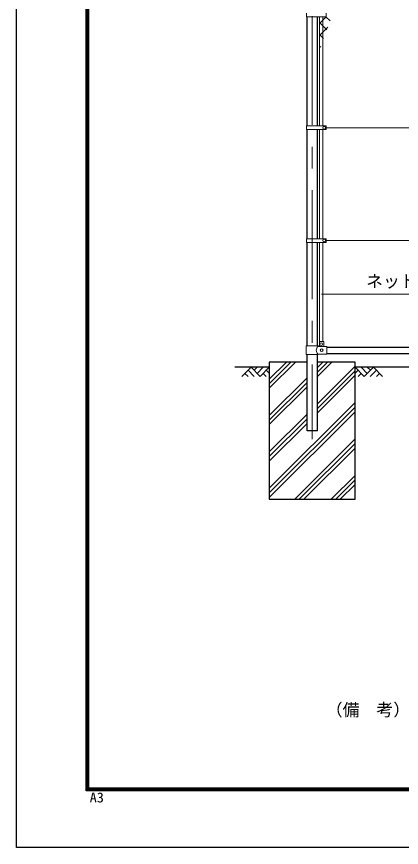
# Model space of a CAD drawing. Units: millimetres, scale not verified. Extents: x -6300 to 6300, y -4455 to 4455.
# Drawn here: x -6300 to -4058, y -4455 to 390 of the extents above; entities that cross this region are included whole.
import ezdxf
from ezdxf.enums import TextEntityAlignment as Align

# ---------------------------------------------------------------- set-up
doc = ezdxf.new("R2010")
doc.units = ezdxf.units.MM
doc.header["$LTSCALE"] = 20
doc.linetypes.add('USER1', pattern=[50.8, 31.75, -6.35, 6.35, -6.35])
for name, color, linetype, lineweight in [('0-0_D-STR1', 1, 'Continuous', 25), ('0-1_D-STR4', 7, 'Continuous', 25), ('0-2_D-BGD', 7, 'Continuous', 25), ('0-3_D-BMK', 2, 'USER1', 13), ('0-4_D-DCR-HCH', 7, 'Continuous', 13), ('0-8_D-STR3', 3, 'Continuous', 13), ('0-9_D-STR-TXT', 7, 'Continuous', 13), ('0-A_D-TTL-TXT', 7, 'Continuous', 13), ('0-D_D-STR2', 7, 'Continuous', 13), ('0-E_D-TTL', 7, 'Continuous', 25)]:
    doc.layers.add(name, color=color, linetype=linetype, lineweight=lineweight)
doc.styles.add('ＭＳ ゴシック', font='')
doc.styles.get('ＭＳ ゴシック').set_extended_font_data('MS Gothic')

msp = doc.modelspace()

# ---------------------------------------------------------------- linework, layer by layer
at = {"layer": '0-0_D-STR1'}
for p, q in [((-4607.71, -247.5), (-4607.71, 389.5)), ((-4547.21, -247.5), (-4547.21, 389.5)), ((-4607.71, -905.5), (-4607.71, -268.5)), ((-4547.21, -905.5), (-4547.21, -268.5)), ((-4607.71, -1530.9), (-4607.71, -926.5)), ((-4547.21, -1530.9), (-4547.21, -926.5)), ((-4493.46, -1536.9), (-2662.46, -1536.9)), ((-4607.71, -2025), (-4607.71, -1580.9)), ((-4547.21, -2025), (-4547.21, -1580.9)), ((-4493.46, -1575), (-2662.46, -1575)), ((-4547.21, -2025), (-4607.71, -2025))]:
    msp.add_line(p, q, dxfattribs=at)
at = {"layer": '0-1_D-STR4'}
for p, q in [((-4607.71, -1625), (-4827.46, -1625)), ((-4327.46, -1625), (-4547.21, -1625))]:
    msp.add_line(p, q, dxfattribs=at)
msp.add_lwpolyline([(-4827.46, -1625), (-4827.46, -2425), (-4327.46, -2425), (-4327.46, -1625)], dxfattribs=at)
at = {"layer": '0-2_D-BGD'}
for p, q in [((-4827.46, -1655), (-5027.46, -1655)), ((-2827.46, -1655), (-4327.46, -1655))]:
    msp.add_line(p, q, dxfattribs=at)
at = {"layer": '0-3_D-BMK'}
msp.add_line((-4577.46, 2425), (-4577.46, -2075), dxfattribs=at)
at = {"layer": '0-4_D-DCR-HCH'}
for p, q in [((-4827.46, -1777.64), (-4674.82, -1625)), ((-4827.46, -1751.12), (-4701.34, -1625)), ((-4827.46, -1724.61), (-4727.85, -1625)), ((-4547.21, -1709.52), (-4462.69, -1625)), ((-4547.21, -1683.01), (-4489.21, -1625)), ((-4547.21, -1656.49), (-4515.72, -1625)), ((-4933.89, -1655), (-4987.1, -1708.21)), ((-4969.36, -1690.47), (-4951.54, -1708.21)), ((-4951.62, -1672.74), (-4915.99, -1708.21)), ((-4933.89, -1655), (-4880.67, -1708.21)), ((-4916.15, -1672.74), (-4898.41, -1655)), ((-4898.41, -1690.47), (-4862.94, -1655)), ((-4880.67, -1708.21), (-4827.46, -1655)), ((-4862.94, -1690.47), (-4845.12, -1708.21)), ((-4845.2, -1672.74), (-4827.46, -1690.39)), ((-4547.21, -1868.62), (-4327.46, -1648.87)), ((-4547.21, -1895.14), (-4327.46, -1675.39)), ((-4274.25, -1708.21), (-4327.46, -1655)), ((-4309.72, -1672.74), (-4327.46, -1690.39)), ((-4291.99, -1690.47), (-4309.81, -1708.21)), ((-4256.51, -1690.47), (-4291.99, -1655)), ((-4221.04, -1655), (-4274.25, -1708.21)), ((-4238.68, -1672.83), (-4256.51, -1655)), ((-4203.3, -1672.74), (-4238.94, -1708.21)), ((-4221.04, -1655), (-4167.83, -1708.21)), ((-4185.56, -1690.47), (-4203.38, -1708.21)), ((-4827.46, -1936.74), (-4607.71, -1716.99)), ((-4827.46, -1963.26), (-4607.71, -1743.51)), ((-4547.21, -1921.66), (-4327.46, -1701.91)), ((-4827.46, -1989.77), (-4607.71, -1770.02)), ((-4827.46, -2361), (-4327.46, -1861)), ((-4827.46, -2387.52), (-4327.46, -1887.52)), ((-4827.46, -2414.04), (-4327.46, -1914.04)), ((-4827.46, -2148.87), (-4607.71, -1929.12)), ((-4827.46, -2175.39), (-4607.71, -1955.64)), ((-4827.46, -2201.91), (-4607.71, -1982.16)), ((-4679.33, -2425), (-4327.46, -2073.14)), ((-4652.81, -2425), (-4327.46, -2099.65)), ((-4626.29, -2425), (-4327.46, -2126.17)), ((-4467.19, -2425), (-4327.46, -2285.27)), ((-4440.68, -2425), (-4327.46, -2311.79)), ((-4414.16, -2425), (-4327.46, -2338.3))]:
    msp.add_line(p, q, dxfattribs=at)
at = {"layer": '0-8_D-STR3'}
for p, q in [((-4610.26, 410.5), (-4610.26, 389.5)), ((-4610.26, 389.5), (-4495.46, 389.5)), ((-4534.96, -247.5), (-4534.96, 389.5)), ((-4515.96, -247.5), (-4515.96, 389.5)), ((-4495.46, 410.5), (-4495.46, 389.5)), ((-4610.26, -247.5), (-4610.26, -268.5)), ((-4610.26, -247.5), (-4495.46, -247.5)), ((-4610.26, -268.5), (-4495.46, -268.5)), ((-4534.96, -905.5), (-4534.96, -268.5)), ((-4515.96, -905.5), (-4515.96, -268.5)), ((-4495.46, -247.5), (-4495.46, -268.5)), ((-2659.96, -258), (-4495.46, -258)), ((-4610.26, -905.5), (-4610.26, -926.5)), ((-4610.26, -905.5), (-4495.46, -905.5)), ((-4495.46, -905.5), (-4495.46, -926.5)), ((-2659.96, -916), (-4495.46, -916)), ((-4610.26, -926.5), (-4495.46, -926.5)), ((-4534.96, -1504.58), (-4534.96, -926.5)), ((-4515.96, -1503.9), (-4515.96, -926.5)), ((-4613.56, -1530.9), (-4543.66, -1530.9)), ((-4613.56, -1530.9), (-4613.56, -1580.9)), ((-4537.66, -1533.9), (-4543.66, -1530.9)), ((-4537.66, -1533.9), (-4492.46, -1533.9)), ((-4535.46, -1505.9), (-4535.46, -1533.9)), ((-4533.46, -1503.9), (-4512.46, -1503.9)), ((-4510.46, -1505.9), (-4510.46, -1533.9)), ((-4492.46, -1577.9), (-4492.46, -1533.9)), ((-4613.56, -1580.9), (-4543.66, -1580.9)), ((-4537.66, -1577.9), (-4543.66, -1580.9)), ((-4537.66, -1577.9), (-4492.46, -1577.9))]:
    msp.add_line(p, q, dxfattribs=at)
for centre in [(-4507.46, -258), (-4507.46, -916), (-4525.46, -1520.9), (-4522.46, -1555.9)]:
    msp.add_circle(centre, 8, dxfattribs=at)
for centre, radius, start, end in [((-4525.08, -1555.9), 28.8, 130.19176, 229.80824), ((-4533.46, -1505.9), 2, 90, 180), ((-4512.46, -1505.9), 2, 0, 90)]:
    msp.add_arc(centre, radius, start, end, dxfattribs=at)
at = {"layer": '0-9_D-STR-TXT'}
msp.add_line((-3782.49, -1229.09), (-4522.71, -1229.09), dxfattribs=at)
at = {"layer": '0-D_D-STR2'}
for p, q in [((-4473.56, 365.36), (-4497.7, 389.5)), ((-4515.96, 337.05), (-4534.96, 356.05)), ((-4492.43, 313.52), (-4515.96, 337.05)), ((-4515.96, 266.34), (-4534.96, 285.34)), ((-4511.3, 261.68), (-4515.96, 266.34)), ((-4534.96, 209.18), (-4527.8, 216.34)), ((-4530.17, 209.84), (-4534.96, 214.63))]:
    msp.add_line(p, q, dxfattribs=at)
for points in [[(-4534.96, 350.6), (-4515.96, 369.6), (-4496.06, 389.5)], [(-4534.96, 279.89), (-4515.96, 298.89), (-4487.34, 327.51)]]:
    msp.add_lwpolyline(points, dxfattribs=at)
at = {"layer": '0-E_D-TTL', "color": 2}
msp.add_lwpolyline([(-6300, 4455), (6300, 4455), (6300, -4455), (-6300, -4455)], close=True, dxfattribs=at)
at = {"layer": '0-E_D-TTL'}
for points in [[(-5895, 4125), (5895, 4125), (5895, -4125), (-5895, -4125)], [(-5891.25, 4121.25), (5891.25, 4121.25), (5891.25, -4121.25), (-5891.25, -4121.25)], [(-5887.5, 4117.5), (5887.5, 4117.5), (5887.5, -4117.5), (-5887.5, -4117.5)], [(-5883.75, 4113.75), (5883.75, 4113.75), (5883.75, -4113.75), (-5883.75, -4113.75)], [(-5880, 4110), (5880, 4110), (5880, -4110), (-5880, -4110)]]:
    msp.add_lwpolyline(points, close=True, dxfattribs=at)

# ---------------------------------------------------------------- texts
at = {"layer": '0-9_D-STR-TXT', "style": 'ＭＳ ゴシック'}
msp.add_text('ネットバー', height=72.14, dxfattribs=at).set_placement((-4263.33, -1211.17), align=Align.BOTTOM_LEFT)
at = {"layer": '0-A_D-TTL-TXT', "style": 'ＭＳ ゴシック'}
msp.add_text('（備\u3000考）本図に使用する菱形金網は下記規格を選択出来ます。', height=72.14, dxfattribs=at).set_placement((-4498.67, -3710.4), align=Align.BOTTOM_LEFT)
at = {"layer": '0-E_D-TTL', "style": 'ＭＳ ゴシック', "width": 1.05}
msp.add_text('A3', height=57.73, dxfattribs=at).set_placement((-5874.13, -4210.22), align=Align.BOTTOM_LEFT)

doc.saveas('drawing.dxf')
